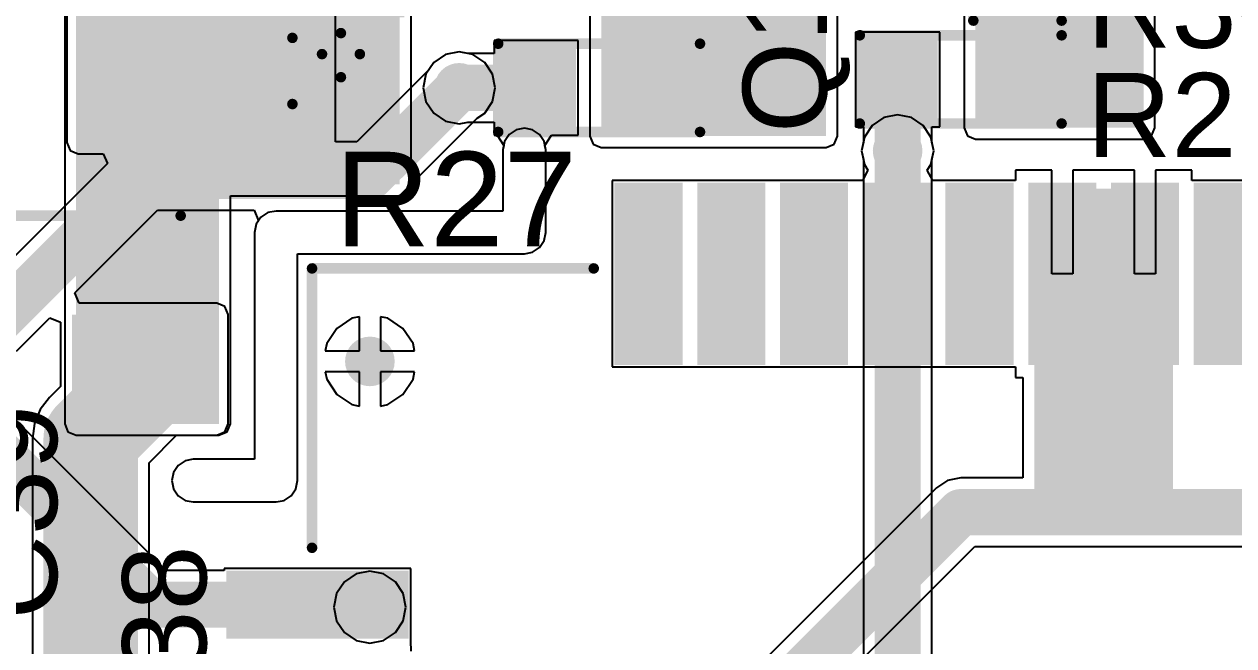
# Model space of a CAD drawing. Header units: millimetres. Extents: x -0.26 to 4.68, y -0.29 to 2.93.
# Drawn here: x 0.075 to 0.651, y 1.668 to 1.964 of the extents above; entities that cross this region are included whole.
import ezdxf

# ---------------------------------------------------------------- set-up
doc = ezdxf.new("R2010")
doc.units = ezdxf.units.MM
doc.header["$MEASUREMENT"] = 0
for name, color, linetype in [('BottomLayer', 5, 'Continuous'), ('BottomSolder', 6, 'Continuous'), ('TopLayer', 1, 'Continuous'), ('TopOverlay', 2, 'Continuous'), ('TopPaste', 8, 'Continuous'), ('TopSolder', 216, 'Continuous'), ('ViaHoleLayer', 16, 'Continuous')]:
    doc.layers.add(name, color=color, linetype=linetype)
doc.styles.add('Arial', font='arial.ttf', dxfattribs={"height": 0.2})

# ---------------------------------------------------------------- blocks, each defined once
blk = doc.blocks.new('SIM7000A_6')
at = {"layer": 'TopLayer'}
for points in [[(0.32717, 0.51181), (0.32717, 0.43307), (0.30276, 0.43307), (0.30276, 0.51181)], [(0.43307, 0.32717), (0.51181, 0.32717), (0.51181, 0.30276), (0.43307, 0.30276)], [(0.43307, 0.2878), (0.51181, 0.2878), (0.51181, 0.26339), (0.43307, 0.26339)], [(0.43307, 0.24843), (0.51181, 0.24843), (0.51181, 0.22402), (0.43307, 0.22402)], [(0.43307, 0.20906), (0.51181, 0.20906), (0.51181, 0.18465), (0.43307, 0.18465)], [(0.43307, 0.16969), (0.51181, 0.16969), (0.51181, 0.14528), (0.43307, 0.14528)], [(0.43307, 0.13031), (0.51181, 0.13031), (0.51181, 0.10591), (0.43307, 0.10591)], [(0.43307, 0.09094), (0.51181, 0.09094), (0.51181, 0.06654), (0.43307, 0.06654)], [(0.43307, 0.05157), (0.51181, 0.05157), (0.51181, 0.02717), (0.43307, 0.02717)]]:
    blk.add_hatch(color=1, dxfattribs=at).paths.add_polyline_path(points)
at = {"layer": 'TopPaste'}
for points in [[(0.32717, 0.51181), (0.32717, 0.43307), (0.30276, 0.43307), (0.30276, 0.51181)], [(0.43307, 0.32717), (0.51181, 0.32717), (0.51181, 0.30276), (0.43307, 0.30276)], [(0.43307, 0.2878), (0.51181, 0.2878), (0.51181, 0.26339), (0.43307, 0.26339)], [(0.43307, 0.24843), (0.51181, 0.24843), (0.51181, 0.22402), (0.43307, 0.22402)], [(0.43307, 0.20906), (0.51181, 0.20906), (0.51181, 0.18465), (0.43307, 0.18465)], [(0.43307, 0.16969), (0.51181, 0.16969), (0.51181, 0.14528), (0.43307, 0.14528)], [(0.43307, 0.13031), (0.51181, 0.13031), (0.51181, 0.10591), (0.43307, 0.10591)], [(0.43307, 0.09094), (0.51181, 0.09094), (0.51181, 0.06654), (0.43307, 0.06654)], [(0.43307, 0.05157), (0.51181, 0.05157), (0.51181, 0.02717), (0.43307, 0.02717)]]:
    blk.add_hatch(color=8, dxfattribs=at).paths.add_polyline_path(points)
at = {"layer": 'TopSolder'}
for points in [[(0.33117, 0.51581), (0.33117, 0.42907), (0.29876, 0.42907), (0.29876, 0.51581)], [(0.42907, 0.33117), (0.51581, 0.33117), (0.51581, 0.29876), (0.42907, 0.29876)], [(0.42907, 0.2918), (0.51581, 0.2918), (0.51581, 0.25939), (0.42907, 0.25939)], [(0.42907, 0.25243), (0.51581, 0.25243), (0.51581, 0.22002), (0.42907, 0.22002)], [(0.42907, 0.21306), (0.51581, 0.21306), (0.51581, 0.18065), (0.42907, 0.18065)], [(0.42907, 0.17369), (0.51581, 0.17369), (0.51581, 0.14128), (0.42907, 0.14128)], [(0.42907, 0.13431), (0.51581, 0.13431), (0.51581, 0.10191), (0.42907, 0.10191)], [(0.42907, 0.09494), (0.51581, 0.09494), (0.51581, 0.06254), (0.42907, 0.06254)], [(0.42907, 0.05557), (0.51581, 0.05557), (0.51581, 0.02317), (0.42907, 0.02317)]]:
    blk.add_hatch(color=216, dxfattribs=at).paths.add_polyline_path(points)
at = {"layer": 'TopOverlay', "const_width": 0.005}
for points in [[(0.342, 0.475), (0.475, 0.475)], [(0.475, 0.475), (0.475, 0.341)]]:
    blk.add_lwpolyline(points, dxfattribs=at)
at = {"layer": 'TopOverlay', "const_width": 0.0025}
for points in [[(0.34075, 0.475, 1), (0.34325, 0.475, 1)], [(0.47375, 0.475, 1), (0.47625, 0.475, 1)], [(0.47375, 0.475, 1), (0.47625, 0.475, 1)], [(0.47375, 0.341, 1), (0.47625, 0.341, 1)]]:
    blk.add_lwpolyline(points, format="xyb", close=True, dxfattribs=at)
blk = doc.blocks.new('20SVPF120M_18')
at = {"layer": 'TopLayer'}
for points in [[(-0.17913, 0.0315), (-0.04134, 0.0315), (-0.04134, -0.0315), (-0.17913, -0.0315)], [(0.04134, 0.0315), (0.17913, 0.0315), (0.17913, -0.0315), (0.04134, -0.0315)]]:
    blk.add_hatch(color=1, dxfattribs=at).paths.add_polyline_path(points)
at = {"layer": 'TopPaste'}
for points in [[(-0.17913, 0.0315), (-0.04134, 0.0315), (-0.04134, -0.0315), (-0.17913, -0.0315)], [(0.04134, 0.0315), (0.17913, 0.0315), (0.17913, -0.0315), (0.04134, -0.0315)]]:
    blk.add_hatch(color=8, dxfattribs=at).paths.add_polyline_path(points)
at = {"layer": 'TopSolder'}
for points in [[(-0.18313, 0.0355), (-0.03734, 0.0355), (-0.03734, -0.0355), (-0.18313, -0.0355)], [(0.03734, 0.0355), (0.18313, 0.0355), (0.18313, -0.0355), (0.03734, -0.0355)]]:
    blk.add_hatch(color=216, dxfattribs=at).paths.add_polyline_path(points)
at = {"layer": 'TopOverlay', "const_width": 0.005}
for points in [[(-0.07677, 0.12992), (-0.12992, 0.07677)], [(0.12992, 0.12992), (-0.07677, 0.12992)], [(0.12992, 0.12992), (0.12992, 0.04528)], [(-0.12992, 0.07677), (-0.12992, 0.04528)], [(-0.153, 0.064), (-0.153, 0.043)], [(-0.144, 0.053), (-0.162, 0.053)], [(-0.12992, -0.04528), (-0.12992, -0.07677)], [(0.12992, -0.04528), (0.12992, -0.12992)], [(-0.07677, -0.12992), (-0.12992, -0.07677)], [(0.12992, -0.12992), (-0.07677, -0.12992)]]:
    blk.add_lwpolyline(points, dxfattribs=at)
at = {"layer": 'TopOverlay', "const_width": 0.0025}
for points in [[(-0.07802, 0.12992, 1), (-0.07552, 0.12992, 1)], [(-0.07802, 0.12992, 1), (-0.07552, 0.12992, 1)], [(0.12867, 0.12992, 1), (0.13117, 0.12992, 1)], [(0.12867, 0.12992, 1), (0.13117, 0.12992, 1)], [(-0.13117, 0.07677, 1), (-0.12867, 0.07677, 1)], [(-0.13117, 0.07677, 1), (-0.12867, 0.07677, 1)], [(-0.15425, 0.064, 1), (-0.15175, 0.064, 1)], [(-0.16325, 0.053, 1), (-0.16075, 0.053, 1)], [(-0.14525, 0.053, 1), (-0.14275, 0.053, 1)], [(-0.13117, 0.04528, 1), (-0.12867, 0.04528, 1)], [(0.12867, 0.04528, 1), (0.13117, 0.04528, 1)], [(-0.15425, 0.043, 1), (-0.15175, 0.043, 1)], [(-0.13117, -0.04528, 1), (-0.12867, -0.04528, 1)], [(0.12867, -0.04528, 1), (0.13117, -0.04528, 1)], [(-0.13117, -0.07677, 1), (-0.12867, -0.07677, 1)], [(-0.13117, -0.07677, 1), (-0.12867, -0.07677, 1)], [(-0.07802, -0.12992, 1), (-0.07552, -0.12992, 1)], [(-0.07802, -0.12992, 1), (-0.07552, -0.12992, 1)], [(0.12867, -0.12992, 1), (0.13117, -0.12992, 1)], [(0.12867, -0.12992, 1), (0.13117, -0.12992, 1)]]:
    blk.add_lwpolyline(points, format="xyb", close=True, dxfattribs=at)
blk = doc.blocks.new('R___0603_58')
at = {"layer": 'TopLayer'}
for points in [[(-0.015, 0.0175), (-0.015, -0.0175), (-0.045, -0.0175), (-0.045, 0.0175)], [(0.045, 0.0175), (0.045, -0.0175), (0.015, -0.0175), (0.015, 0.0175)]]:
    blk.add_hatch(color=1, dxfattribs=at).paths.add_polyline_path(points)
at = {"layer": 'TopPaste'}
for points in [[(-0.015, 0.0175), (-0.015, -0.0175), (-0.045, -0.0175), (-0.045, 0.0175)], [(0.045, 0.0175), (0.045, -0.0175), (0.015, -0.0175), (0.015, 0.0175)]]:
    blk.add_hatch(color=8, dxfattribs=at).paths.add_polyline_path(points)
at = {"layer": 'TopSolder'}
for points in [[(-0.011, 0.0215), (-0.011, -0.0215), (-0.049, -0.0215), (-0.049, 0.0215)], [(0.049, 0.0215), (0.049, -0.0215), (0.011, -0.0215), (0.011, 0.0215)]]:
    blk.add_hatch(color=216, dxfattribs=at).paths.add_polyline_path(points)
at = {"layer": 'TopOverlay', "const_width": 0.005}
for points in [[(-0.048, 0.021), (-0.048, -0.021)], [(-0.048, 0.021), (0.048, 0.021)], [(0.048, 0.021), (0.048, -0.021)], [(-0.048, -0.021), (0.048, -0.021)]]:
    blk.add_lwpolyline(points, dxfattribs=at)
at = {"layer": 'TopOverlay', "const_width": 0.0025}
for points in [[(-0.04925, 0.021, 1), (-0.04675, 0.021, 1)], [(-0.04925, 0.021, 1), (-0.04675, 0.021, 1)], [(0.04675, 0.021, 1), (0.04925, 0.021, 1)], [(0.04675, 0.021, 1), (0.04925, 0.021, 1)], [(-0.04925, -0.021, 1), (-0.04675, -0.021, 1)], [(-0.04925, -0.021, 1), (-0.04675, -0.021, 1)], [(0.04675, -0.021, 1), (0.04925, -0.021, 1)], [(0.04675, -0.021, 1), (0.04925, -0.021, 1)]]:
    blk.add_lwpolyline(points, format="xyb", close=True, dxfattribs=at)
blk = doc.blocks.new('R___0603_59')
at = {"layer": 'TopLayer'}
for points in [[(-0.015, 0.0175), (-0.015, -0.0175), (-0.045, -0.0175), (-0.045, 0.0175)], [(0.045, 0.0175), (0.045, -0.0175), (0.015, -0.0175), (0.015, 0.0175)]]:
    blk.add_hatch(color=1, dxfattribs=at).paths.add_polyline_path(points)
at = {"layer": 'TopPaste'}
for points in [[(-0.015, 0.0175), (-0.015, -0.0175), (-0.045, -0.0175), (-0.045, 0.0175)], [(0.045, 0.0175), (0.045, -0.0175), (0.015, -0.0175), (0.015, 0.0175)]]:
    blk.add_hatch(color=8, dxfattribs=at).paths.add_polyline_path(points)
at = {"layer": 'TopSolder'}
for points in [[(-0.011, 0.0215), (-0.011, -0.0215), (-0.049, -0.0215), (-0.049, 0.0215)], [(0.049, 0.0215), (0.049, -0.0215), (0.011, -0.0215), (0.011, 0.0215)]]:
    blk.add_hatch(color=216, dxfattribs=at).paths.add_polyline_path(points)
at = {"layer": 'TopOverlay', "const_width": 0.005}
for points in [[(0.048, 0.021), (-0.048, 0.021)], [(-0.048, 0.021), (-0.048, -0.021)], [(0.048, 0.021), (0.048, -0.021)], [(0.048, -0.021), (-0.048, -0.021)]]:
    blk.add_lwpolyline(points, dxfattribs=at)
at = {"layer": 'TopOverlay', "const_width": 0.0025}
for points in [[(-0.04925, 0.021, 1), (-0.04675, 0.021, 1)], [(-0.04925, 0.021, 1), (-0.04675, 0.021, 1)], [(0.04675, 0.021, 1), (0.04925, 0.021, 1)], [(0.04675, 0.021, 1), (0.04925, 0.021, 1)], [(-0.04925, -0.021, 1), (-0.04675, -0.021, 1)], [(-0.04925, -0.021, 1), (-0.04675, -0.021, 1)], [(0.04675, -0.021, 1), (0.04925, -0.021, 1)], [(0.04675, -0.021, 1), (0.04925, -0.021, 1)]]:
    blk.add_lwpolyline(points, format="xyb", close=True, dxfattribs=at)
blk = doc.blocks.new('R___0603_61')
at = {"layer": 'TopLayer'}
for points in [[(-0.015, 0.0175), (-0.015, -0.0175), (-0.045, -0.0175), (-0.045, 0.0175)], [(0.045, 0.0175), (0.045, -0.0175), (0.015, -0.0175), (0.015, 0.0175)]]:
    blk.add_hatch(color=1, dxfattribs=at).paths.add_polyline_path(points)
at = {"layer": 'TopPaste'}
for points in [[(-0.015, 0.0175), (-0.015, -0.0175), (-0.045, -0.0175), (-0.045, 0.0175)], [(0.045, 0.0175), (0.045, -0.0175), (0.015, -0.0175), (0.015, 0.0175)]]:
    blk.add_hatch(color=8, dxfattribs=at).paths.add_polyline_path(points)
at = {"layer": 'TopSolder'}
for points in [[(-0.011, 0.0215), (-0.011, -0.0215), (-0.049, -0.0215), (-0.049, 0.0215)], [(0.049, 0.0215), (0.049, -0.0215), (0.011, -0.0215), (0.011, 0.0215)]]:
    blk.add_hatch(color=216, dxfattribs=at).paths.add_polyline_path(points)
at = {"layer": 'TopOverlay', "const_width": 0.005}
for points in [[(0.048, 0.021), (-0.048, 0.021)], [(-0.048, 0.021), (-0.048, -0.021)], [(0.048, 0.021), (0.048, -0.021)], [(0.048, -0.021), (-0.048, -0.021)]]:
    blk.add_lwpolyline(points, dxfattribs=at)
at = {"layer": 'TopOverlay', "const_width": 0.0025}
for points in [[(-0.04925, 0.021, 1), (-0.04675, 0.021, 1)], [(-0.04925, 0.021, 1), (-0.04675, 0.021, 1)], [(0.04675, 0.021, 1), (0.04925, 0.021, 1)], [(0.04675, 0.021, 1), (0.04925, 0.021, 1)], [(-0.04925, -0.021, 1), (-0.04675, -0.021, 1)], [(-0.04925, -0.021, 1), (-0.04675, -0.021, 1)], [(0.04675, -0.021, 1), (0.04925, -0.021, 1)], [(0.04675, -0.021, 1), (0.04925, -0.021, 1)]]:
    blk.add_lwpolyline(points, format="xyb", close=True, dxfattribs=at)

msp = doc.modelspace()

# ---------------------------------------------------------------- hatches: boundary and pattern name
at = {"layer": 'BottomLayer'}
for points in [[(0.101, 1.908), (0.218, 1.908), (0.218, 2.135), (0.101, 2.135)], [(0.098, 1.774), (0.167, 1.774), (0.167, 1.826), (0.098, 1.826)]]:
    msp.add_hatch(color=5, dxfattribs=at).paths.add_polyline_path(points)
h = msp.add_hatch(color=5, dxfattribs=at)
edge = h.paths.add_edge_path()
edge.add_arc((0.117, 1.9486), 0.01181, 0, 360)
h = msp.add_hatch(color=5, dxfattribs=at)
edge = h.paths.add_edge_path()
edge.add_arc((0.143, 1.9486), 0.01181, 0, 360)
h = msp.add_hatch(color=5, dxfattribs=at)
edge = h.paths.add_edge_path()
edge.add_arc((0.17, 1.9486), 0.01181, 0, 360)
h = msp.add_hatch(color=5, dxfattribs=at)
edge = h.paths.add_edge_path()
edge.add_arc((0.196, 1.9486), 0.01181, 0, 360)
h = msp.add_hatch(color=5, dxfattribs=at)
edge = h.paths.add_edge_path()
edge.add_arc((0.28226, 1.93395), 0.01181, 0, 360)
h = msp.add_hatch(color=5, dxfattribs=at)
edge = h.paths.add_edge_path()
edge.add_arc((0.117, 1.924), 0.01181, 0, 360)
h = msp.add_hatch(color=5, dxfattribs=at)
edge = h.paths.add_edge_path()
edge.add_arc((0.143, 1.924), 0.01181, 0, 360)
h = msp.add_hatch(color=5, dxfattribs=at)
edge = h.paths.add_edge_path()
edge.add_arc((0.17, 1.924), 0.01181, 0, 360)
h = msp.add_hatch(color=5, dxfattribs=at)
edge = h.paths.add_edge_path()
edge.add_arc((0.196, 1.924), 0.01181, 0, 360)
h = msp.add_hatch(color=5, dxfattribs=at)
edge = h.paths.add_edge_path()
edge.add_arc((0.49082, 1.90395), 0.01181, 0, 360)
h = msp.add_hatch(color=5, dxfattribs=at)
edge = h.paths.add_edge_path()
edge.add_arc((0.12, 1.801), 0.01181, 0, 360)
h = msp.add_hatch(color=5, dxfattribs=at)
edge = h.paths.add_edge_path()
edge.add_arc((0.146, 1.801), 0.01181, 0, 360)
h = msp.add_hatch(color=5, dxfattribs=at)
edge = h.paths.add_edge_path()
edge.add_arc((0.23977, 1.80372), 0.01181, 0, 360)
h = msp.add_hatch(color=5, dxfattribs=at)
edge = h.paths.add_edge_path()
edge.add_arc((0.23977, 1.68672), 0.01181, 0, 360)
h = msp.add_hatch(color=5, dxfattribs=at)
edge = h.paths.add_edge_path()
edge.add_arc((0.23977, 1.68672), 0.01181, 0, 360)
at = {"layer": 'BottomSolder'}
h = msp.add_hatch(color=6, dxfattribs=at)
edge = h.paths.add_edge_path()
edge.add_arc((0.117, 1.9486), 0.00591, 0, 360)
h = msp.add_hatch(color=6, dxfattribs=at)
edge = h.paths.add_edge_path()
edge.add_arc((0.143, 1.9486), 0.00591, 0, 360)
h = msp.add_hatch(color=6, dxfattribs=at)
edge = h.paths.add_edge_path()
edge.add_arc((0.17, 1.9486), 0.00591, 0, 360)
h = msp.add_hatch(color=6, dxfattribs=at)
edge = h.paths.add_edge_path()
edge.add_arc((0.196, 1.9486), 0.00591, 0, 360)
h = msp.add_hatch(color=6, dxfattribs=at)
edge = h.paths.add_edge_path()
edge.add_arc((0.28226, 1.93395), 0.00591, 0, 360)
h = msp.add_hatch(color=6, dxfattribs=at)
edge = h.paths.add_edge_path()
edge.add_arc((0.117, 1.924), 0.00591, 0, 360)
h = msp.add_hatch(color=6, dxfattribs=at)
edge = h.paths.add_edge_path()
edge.add_arc((0.143, 1.924), 0.00591, 0, 360)
h = msp.add_hatch(color=6, dxfattribs=at)
edge = h.paths.add_edge_path()
edge.add_arc((0.17, 1.924), 0.00591, 0, 360)
h = msp.add_hatch(color=6, dxfattribs=at)
edge = h.paths.add_edge_path()
edge.add_arc((0.196, 1.924), 0.00591, 0, 360)
h = msp.add_hatch(color=6, dxfattribs=at)
edge = h.paths.add_edge_path()
edge.add_arc((0.49082, 1.90395), 0.00591, 0, 360)
h = msp.add_hatch(color=6, dxfattribs=at)
edge = h.paths.add_edge_path()
edge.add_arc((0.12, 1.801), 0.00591, 0, 360)
h = msp.add_hatch(color=6, dxfattribs=at)
edge = h.paths.add_edge_path()
edge.add_arc((0.146, 1.801), 0.00591, 0, 360)
h = msp.add_hatch(color=6, dxfattribs=at)
edge = h.paths.add_edge_path()
edge.add_arc((0.23977, 1.80372), 0.00591, 0, 360)
h = msp.add_hatch(color=6, dxfattribs=at)
edge = h.paths.add_edge_path()
edge.add_arc((0.23977, 1.68672), 0.00591, 0, 360)
h = msp.add_hatch(color=6, dxfattribs=at)
edge = h.paths.add_edge_path()
edge.add_arc((0.23977, 1.68672), 0.00591, 0, 360)
at = {"layer": 'TopLayer'}
for points in [[(0.1, 1.888), (0.254, 1.888), (0.254, 2.134), (0.1, 2.134)], [(0.60782, 1.91495), (0.60782, 2.022), (0.52782, 2.022), (0.52782, 1.91495)], [(0.45682, 1.91095), (0.45682, 1.999), (0.34982, 1.999), (0.34982, 1.91095)], [(0.1, 1.774), (0.168, 1.774), (0.168, 1.901), (0.1, 1.901)], [(0.55582, 1.72095), (0.62182, 1.72095), (0.62182, 1.88595), (0.55582, 1.88595)]]:
    msp.add_hatch(color=1, dxfattribs=at).paths.add_polyline_path(points)
h = msp.add_hatch(color=1, dxfattribs=at)
edge = h.paths.add_edge_path()
edge.add_arc((0.117, 1.9486), 0.01181, 0, 360)
h = msp.add_hatch(color=1, dxfattribs=at)
edge = h.paths.add_edge_path()
edge.add_arc((0.143, 1.9486), 0.01181, 0, 360)
h = msp.add_hatch(color=1, dxfattribs=at)
edge = h.paths.add_edge_path()
edge.add_arc((0.17, 1.9486), 0.01181, 0, 360)
h = msp.add_hatch(color=1, dxfattribs=at)
edge = h.paths.add_edge_path()
edge.add_arc((0.196, 1.9486), 0.01181, 0, 360)
h = msp.add_hatch(color=1, dxfattribs=at)
edge = h.paths.add_edge_path()
edge.add_arc((0.28226, 1.93395), 0.01181, 0, 360)
h = msp.add_hatch(color=1, dxfattribs=at)
edge = h.paths.add_edge_path()
edge.add_arc((0.117, 1.924), 0.01181, 0, 360)
h = msp.add_hatch(color=1, dxfattribs=at)
edge = h.paths.add_edge_path()
edge.add_arc((0.143, 1.924), 0.01181, 0, 360)
h = msp.add_hatch(color=1, dxfattribs=at)
edge = h.paths.add_edge_path()
edge.add_arc((0.17, 1.924), 0.01181, 0, 360)
h = msp.add_hatch(color=1, dxfattribs=at)
edge = h.paths.add_edge_path()
edge.add_arc((0.196, 1.924), 0.01181, 0, 360)
h = msp.add_hatch(color=1, dxfattribs=at)
edge = h.paths.add_edge_path()
edge.add_arc((0.49082, 1.90395), 0.01181, 0, 360)
h = msp.add_hatch(color=1, dxfattribs=at)
edge = h.paths.add_edge_path()
edge.add_arc((0.12, 1.801), 0.01181, 0, 360)
h = msp.add_hatch(color=1, dxfattribs=at)
edge = h.paths.add_edge_path()
edge.add_arc((0.146, 1.801), 0.01181, 0, 360)
h = msp.add_hatch(color=1, dxfattribs=at)
edge = h.paths.add_edge_path()
edge.add_arc((0.23977, 1.80372), 0.01181, 0, 360)
h = msp.add_hatch(color=1, dxfattribs=at)
edge = h.paths.add_edge_path()
edge.add_arc((0.23977, 1.68672), 0.01181, 0, 360)
h = msp.add_hatch(color=1, dxfattribs=at)
edge = h.paths.add_edge_path()
edge.add_arc((0.23977, 1.68672), 0.01181, 0, 360)
at = {"layer": 'TopSolder'}
h = msp.add_hatch(color=216, dxfattribs=at)
edge = h.paths.add_edge_path()
edge.add_arc((0.117, 1.9486), 0.00591, 0, 360)
h = msp.add_hatch(color=216, dxfattribs=at)
edge = h.paths.add_edge_path()
edge.add_arc((0.143, 1.9486), 0.00591, 0, 360)
h = msp.add_hatch(color=216, dxfattribs=at)
edge = h.paths.add_edge_path()
edge.add_arc((0.17, 1.9486), 0.00591, 0, 360)
h = msp.add_hatch(color=216, dxfattribs=at)
edge = h.paths.add_edge_path()
edge.add_arc((0.196, 1.9486), 0.00591, 0, 360)
h = msp.add_hatch(color=216, dxfattribs=at)
edge = h.paths.add_edge_path()
edge.add_arc((0.28226, 1.93395), 0.00591, 0, 360)
h = msp.add_hatch(color=216, dxfattribs=at)
edge = h.paths.add_edge_path()
edge.add_arc((0.117, 1.924), 0.00591, 0, 360)
h = msp.add_hatch(color=216, dxfattribs=at)
edge = h.paths.add_edge_path()
edge.add_arc((0.143, 1.924), 0.00591, 0, 360)
h = msp.add_hatch(color=216, dxfattribs=at)
edge = h.paths.add_edge_path()
edge.add_arc((0.17, 1.924), 0.00591, 0, 360)
h = msp.add_hatch(color=216, dxfattribs=at)
edge = h.paths.add_edge_path()
edge.add_arc((0.196, 1.924), 0.00591, 0, 360)
h = msp.add_hatch(color=216, dxfattribs=at)
edge = h.paths.add_edge_path()
edge.add_arc((0.49082, 1.90395), 0.00591, 0, 360)
h = msp.add_hatch(color=216, dxfattribs=at)
edge = h.paths.add_edge_path()
edge.add_arc((0.12, 1.801), 0.00591, 0, 360)
h = msp.add_hatch(color=216, dxfattribs=at)
edge = h.paths.add_edge_path()
edge.add_arc((0.146, 1.801), 0.00591, 0, 360)
h = msp.add_hatch(color=216, dxfattribs=at)
edge = h.paths.add_edge_path()
edge.add_arc((0.23977, 1.80372), 0.00591, 0, 360)
h = msp.add_hatch(color=216, dxfattribs=at)
edge = h.paths.add_edge_path()
edge.add_arc((0.23977, 1.68672), 0.00591, 0, 360)
h = msp.add_hatch(color=216, dxfattribs=at)
edge = h.paths.add_edge_path()
edge.add_arc((0.23977, 1.68672), 0.00591, 0, 360)
at = {"layer": 'ViaHoleLayer'}
h = msp.add_hatch(color=16, dxfattribs=at)
edge = h.paths.add_edge_path()
edge.add_arc((0.117, 1.9486), 0.00591, 0, 360)
h = msp.add_hatch(color=16, dxfattribs=at)
edge = h.paths.add_edge_path()
edge.add_arc((0.143, 1.9486), 0.00591, 0, 360)
h = msp.add_hatch(color=16, dxfattribs=at)
edge = h.paths.add_edge_path()
edge.add_arc((0.17, 1.9486), 0.00591, 0, 360)
h = msp.add_hatch(color=16, dxfattribs=at)
edge = h.paths.add_edge_path()
edge.add_arc((0.196, 1.9486), 0.00591, 0, 360)
h = msp.add_hatch(color=16, dxfattribs=at)
edge = h.paths.add_edge_path()
edge.add_arc((0.28226, 1.93395), 0.00591, 0, 360)
h = msp.add_hatch(color=16, dxfattribs=at)
edge = h.paths.add_edge_path()
edge.add_arc((0.117, 1.924), 0.00591, 0, 360)
h = msp.add_hatch(color=16, dxfattribs=at)
edge = h.paths.add_edge_path()
edge.add_arc((0.143, 1.924), 0.00591, 0, 360)
h = msp.add_hatch(color=16, dxfattribs=at)
edge = h.paths.add_edge_path()
edge.add_arc((0.17, 1.924), 0.00591, 0, 360)
h = msp.add_hatch(color=16, dxfattribs=at)
edge = h.paths.add_edge_path()
edge.add_arc((0.196, 1.924), 0.00591, 0, 360)
h = msp.add_hatch(color=16, dxfattribs=at)
edge = h.paths.add_edge_path()
edge.add_arc((0.49082, 1.90395), 0.00591, 0, 360)
h = msp.add_hatch(color=16, dxfattribs=at)
edge = h.paths.add_edge_path()
edge.add_arc((0.12, 1.801), 0.00591, 0, 360)
h = msp.add_hatch(color=16, dxfattribs=at)
edge = h.paths.add_edge_path()
edge.add_arc((0.146, 1.801), 0.00591, 0, 360)
h = msp.add_hatch(color=16, dxfattribs=at)
edge = h.paths.add_edge_path()
edge.add_arc((0.23977, 1.80372), 0.00591, 0, 360)
h = msp.add_hatch(color=16, dxfattribs=at)
edge = h.paths.add_edge_path()
edge.add_arc((0.23977, 1.68672), 0.00591, 0, 360)
h = msp.add_hatch(color=16, dxfattribs=at)
edge = h.paths.add_edge_path()
edge.add_arc((0.23977, 1.68672), 0.00591, 0, 360)

# ---------------------------------------------------------------- linework, layer by layer
at = {"layer": 'BottomLayer'}
for p, q in [((0.09559, 2.13331), (0.09559, 1.908)), ((0.22341, 1.90831), (0.22341, 2.03559)), ((0.28226, 1.95109), (0.2757, 1.94978)), ((0.28882, 1.94978), (0.28226, 1.95109)), ((0.27014, 1.94607), (0.26779, 1.94254)), ((0.2757, 1.94978), (0.27014, 1.94607)), ((0.29438, 1.94607), (0.28882, 1.94978)), ((0.2981, 1.94051), (0.29438, 1.94607)), ((0.26779, 1.94254), (0.23356, 1.90831)), ((0.2994, 1.93395), (0.2981, 1.94051)), ((0.2981, 1.92739), (0.2994, 1.93395)), ((0.29086, 1.91947), (0.29438, 1.92183)), ((0.29438, 1.92183), (0.2981, 1.92739)), ((0.25185, 1.88046), (0.29086, 1.91947)), ((0.48426, 1.91978), (0.4787, 1.91607)), ((0.49082, 1.92109), (0.48426, 1.91978)), ((0.49738, 1.91978), (0.49082, 1.92109)), ((0.50294, 1.91607), (0.49738, 1.91978)), ((0.30604, 1.91169), (0.30383, 1.90839)), ((0.30935, 1.9139), (0.30604, 1.91169)), ((0.31325, 1.91468), (0.30935, 1.9139)), ((0.31715, 1.9139), (0.31325, 1.91468)), ((0.32046, 1.91169), (0.31715, 1.9139)), ((0.32267, 1.90839), (0.32046, 1.91169)), ((0.47499, 1.91051), (0.47368, 1.90395)), ((0.4787, 1.91607), (0.47499, 1.91051)), ((0.50666, 1.91051), (0.50294, 1.91607)), ((0.50796, 1.90395), (0.50666, 1.91051)), ((0.09559, 1.908), (0.09717, 1.90417)), ((0.23356, 1.90831), (0.22341, 1.90831)), ((0.30383, 1.90839), (0.30305, 1.90448)), ((0.32344, 1.90448), (0.32267, 1.90839)), ((0.09717, 1.90417), (0.101, 1.90259)), ((0.101, 1.90259), (0.11298, 1.90259)), ((0.11298, 1.90259), (0.1149, 1.89797)), ((0.30305, 1.90448), (0.30305, 1.87531)), ((0.32344, 1.86511), (0.32344, 1.90448)), ((0.47368, 1.90395), (0.47451, 1.89979)), ((0.47451, 1.89979), (0.47451, 1.17771)), ((0.50714, 1.89979), (0.50796, 1.90395)), ((0.50714, 1.17095), (0.50714, 1.89979)), ((0.1149, 1.89797), (0.04377, 1.82685)), ((0.25162, 1.88031), (0.25185, 1.88046)), ((0.25313, 1.87531), (0.25162, 1.88031)), ((0.09948, 1.83641), (0.13876, 1.87569)), ((0.13876, 1.87569), (0.18462, 1.87569)), ((0.18462, 1.87569), (0.18467, 1.87564)), ((0.18467, 1.87564), (0.18683, 1.87069)), ((0.18683, 1.87069), (0.18572, 1.86902)), ((0.30305, 1.87531), (0.25313, 1.87531)), ((0.18572, 1.86902), (0.18494, 1.86511)), ((0.18494, 1.86511), (0.18494, 1.7572)), ((0.32267, 1.86121), (0.32344, 1.86511)), ((0.32046, 1.8579), (0.32267, 1.86121)), ((0.20533, 1.747), (0.20533, 1.85492)), ((0.20533, 1.85492), (0.31325, 1.85492)), ((0.31325, 1.85492), (0.31715, 1.85569)), ((0.31715, 1.85569), (0.32046, 1.8579)), ((0.10155, 1.83141), (0.09948, 1.83641)), ((0.167, 1.83141), (0.10155, 1.83141)), ((0.17083, 1.82983), (0.167, 1.83141)), ((0.17241, 1.826), (0.17083, 1.82983)), ((0.07162, 1.80855), (0.08759, 1.82452)), ((0.08759, 1.82452), (0.09259, 1.82245)), ((0.17241, 1.774), (0.17241, 1.826)), ((0.23126, 1.82426), (0.22405, 1.81944)), ((0.23477, 1.82496), (0.23126, 1.82426)), ((0.23477, 1.80872), (0.23477, 1.82496)), ((0.24828, 1.82426), (0.24477, 1.82496)), ((0.24477, 1.82496), (0.24477, 1.80872)), ((0.2555, 1.81944), (0.24828, 1.82426)), ((0.09259, 1.82245), (0.09259, 1.79181)), ((0.22405, 1.81944), (0.21923, 1.81223)), ((0.26032, 1.81223), (0.2555, 1.81944)), ((0.21923, 1.81223), (0.21853, 1.80872)), ((0.21853, 1.80872), (0.23477, 1.80872)), ((0.24477, 1.80872), (0.26101, 1.80872)), ((0.26101, 1.80872), (0.26032, 1.81223)), ((0.23477, 1.79872), (0.21853, 1.79872)), ((0.21853, 1.79872), (0.21923, 1.79521)), ((0.23477, 1.78247), (0.23477, 1.79872)), ((0.26101, 1.79872), (0.24477, 1.79872)), ((0.24477, 1.79872), (0.24477, 1.78247)), ((0.26032, 1.79521), (0.26101, 1.79872)), ((0.09259, 1.79181), (0.08739, 1.78661)), ((0.21923, 1.79521), (0.22405, 1.78799)), ((0.2555, 1.78799), (0.26032, 1.79521)), ((0.08739, 1.78661), (0.08298, 1.78087)), ((0.22405, 1.78799), (0.23126, 1.78317)), ((0.24828, 1.78317), (0.2555, 1.78799)), ((0.08298, 1.78087), (0.08021, 1.77418)), ((0.23126, 1.78317), (0.23477, 1.78247)), ((0.24477, 1.78247), (0.24828, 1.78317)), ((0.08021, 1.77418), (0.07926, 1.767)), ((0.17083, 1.77017), (0.17241, 1.774)), ((0.07926, 1.767), (0.07926, 1.66396)), ((0.13474, 1.75551), (0.14781, 1.76859)), ((0.14781, 1.76859), (0.167, 1.76859)), ((0.167, 1.76859), (0.17083, 1.77017)), ((0.13474, 1.59636), (0.13474, 1.75551)), ((0.15187, 1.75642), (0.14856, 1.75421)), ((0.15577, 1.7572), (0.15187, 1.75642)), ((0.18494, 1.7572), (0.15577, 1.7572)), ((0.14635, 1.75091), (0.14557, 1.747)), ((0.14856, 1.75421), (0.14635, 1.75091)), ((0.14557, 1.747), (0.14635, 1.7431)), ((0.20456, 1.7431), (0.20533, 1.747)), ((0.14635, 1.7431), (0.14856, 1.73979)), ((0.14856, 1.73979), (0.15187, 1.73758)), ((0.19904, 1.73758), (0.20235, 1.73979)), ((0.20235, 1.73979), (0.20456, 1.7431)), ((0.15187, 1.73758), (0.15577, 1.73681)), ((0.15577, 1.73681), (0.19514, 1.73681)), ((0.19514, 1.73681), (0.19904, 1.73758)), ((0.23977, 1.70386), (0.23321, 1.70255)), ((0.24633, 1.70255), (0.23977, 1.70386)), ((0.22765, 1.69884), (0.22394, 1.69328)), ((0.23321, 1.70255), (0.22765, 1.69884)), ((0.25189, 1.69884), (0.24633, 1.70255)), ((0.25561, 1.69328), (0.25189, 1.69884)), ((0.22394, 1.69328), (0.22263, 1.68672)), ((0.25691, 1.68672), (0.25561, 1.69328)), ((0.22263, 1.68672), (0.22394, 1.68016)), ((0.25561, 1.68016), (0.25691, 1.68672)), ((0.22394, 1.68016), (0.22765, 1.6746)), ((0.25189, 1.6746), (0.25561, 1.68016)), ((0.22765, 1.6746), (0.23321, 1.67088)), ((0.24633, 1.67088), (0.25189, 1.6746)), ((0.23321, 1.67088), (0.23977, 1.66958)), ((0.23977, 1.66958), (0.24633, 1.67088))]:
    msp.add_line(p, q, dxfattribs=at)
for points, const_width in [([(0.24031, 1.892), (0.28226, 1.93395)], 0.022), ([(0.49082, 1.17095), (0.49082, 1.90395)], 0.022), ([(0.05531, 1.81531), (0.132, 1.892)], 0.022), ([(0.132, 1.892), (0.24031, 1.892)], 0.022), ([(0.107, 1.767), (0.141, 1.801)], 0.045), ([(0.107, 1.562), (0.107, 1.767)], 0.045), ([(0.10782, 1.55795), (0.10782, 1.696)], 0.025)]:
    msp.add_lwpolyline(points, dxfattribs=dict(at, const_width=const_width))
for points, const_width in [([(0.27676, 1.93395, 1), (0.28776, 1.93395, 1)], 0.011), ([(0.48532, 1.90395, 1), (0.49632, 1.90395, 1)], 0.011), ([(0.1265, 1.892, 1), (0.1375, 1.892, 1)], 0.011), ([(0.1265, 1.892, 1), (0.1375, 1.892, 1)], 0.011), ([(0.23481, 1.892, 1), (0.24581, 1.892, 1)], 0.011), ([(0.23481, 1.892, 1), (0.24581, 1.892, 1)], 0.011), ([(0.12975, 1.801, 1), (0.15225, 1.801, 1)], 0.0225), ([(0.09575, 1.767, 1), (0.11825, 1.767, 1)], 0.0225), ([(0.09575, 1.767, 1), (0.11825, 1.767, 1)], 0.0225), ([(0.10157, 1.696, 1), (0.11407, 1.696, 1)], 0.0125)]:
    msp.add_lwpolyline(points, format="xyb", close=True, dxfattribs=dict(at, const_width=const_width))
at = {"layer": 'TopLayer'}
for p, q in [((0.09459, 2.13351), (0.09459, 1.901)), ((0.25941, 1.888), (0.25941, 2.06159)), ((0.61323, 1.91495), (0.61323, 2.022)), ((0.52241, 2.01895), (0.52241, 1.91495)), ((0.34441, 1.999), (0.34441, 1.91095)), ((0.46223, 1.91095), (0.46223, 1.96941)), ((0.33882, 1.95645), (0.29882, 1.95645)), ((0.29882, 1.95645), (0.29882, 1.95026)), ((0.33882, 1.91145), (0.33882, 1.95645)), ((0.51082, 1.96045), (0.47082, 1.96045)), ((0.47082, 1.96045), (0.47082, 1.91545)), ((0.51082, 1.91545), (0.51082, 1.96045)), ((0.28226, 1.95109), (0.2757, 1.94978)), ((0.28642, 1.95026), (0.28226, 1.95109)), ((0.27014, 1.94607), (0.26643, 1.94051)), ((0.2757, 1.94978), (0.27014, 1.94607)), ((0.29882, 1.95026), (0.28642, 1.95026)), ((0.26643, 1.94051), (0.26512, 1.93395)), ((0.26512, 1.93395), (0.26643, 1.92739)), ((0.26643, 1.92739), (0.27014, 1.92183)), ((0.27014, 1.92183), (0.2757, 1.91811)), ((0.2757, 1.91811), (0.28226, 1.91681)), ((0.28226, 1.91681), (0.28642, 1.91764)), ((0.28642, 1.91764), (0.29882, 1.91764)), ((0.29882, 1.91764), (0.29882, 1.91145)), ((0.29882, 1.91145), (0.30032, 1.91145)), ((0.30032, 1.91145), (0.30344, 1.90645)), ((0.32305, 1.90645), (0.32618, 1.91145)), ((0.32618, 1.91145), (0.33882, 1.91145)), ((0.34441, 1.91095), (0.346, 1.90712)), ((0.46065, 1.90712), (0.46223, 1.91095)), ((0.47082, 1.91545), (0.47451, 1.91545)), ((0.47451, 1.91545), (0.47451, 1.90811)), ((0.50714, 1.90811), (0.50714, 1.91545)), ((0.50714, 1.91545), (0.51082, 1.91545)), ((0.52241, 1.91495), (0.524, 1.91112)), ((0.524, 1.91112), (0.52782, 1.90954)), ((0.60782, 1.90954), (0.61165, 1.91112)), ((0.61165, 1.91112), (0.61323, 1.91495)), ((0.30344, 1.90645), (0.30305, 1.90448)), ((0.32344, 1.90448), (0.32305, 1.90645)), ((0.346, 1.90712), (0.34982, 1.90554)), ((0.34982, 1.90554), (0.45682, 1.90554)), ((0.45682, 1.90554), (0.46065, 1.90712)), ((0.47451, 1.90811), (0.47368, 1.90395)), ((0.50796, 1.90395), (0.50714, 1.90811)), ((0.52782, 1.90954), (0.60782, 1.90954)), ((0.09459, 1.901), (0.09459, 1.888)), ((0.30305, 1.90448), (0.30305, 1.87531)), ((0.32344, 1.86511), (0.32344, 1.90448)), ((0.47368, 1.90395), (0.47499, 1.89739)), ((0.50666, 1.89739), (0.50796, 1.90395)), ((0.47672, 1.8948), (0.47405, 1.8898)), ((0.47499, 1.89739), (0.47672, 1.8948)), ((0.50493, 1.8948), (0.50666, 1.89739)), ((0.5076, 1.8898), (0.50493, 1.8948)), ((0.56415, 1.8948), (0.54695, 1.8948)), ((0.54695, 1.8948), (0.54695, 1.8898)), ((0.56415, 1.84543), (0.56415, 1.8948)), ((0.60352, 1.8948), (0.57415, 1.8948)), ((0.57415, 1.8948), (0.57415, 1.84543)), ((0.60352, 1.84543), (0.60352, 1.8948)), ((0.63073, 1.8948), (0.61352, 1.8948)), ((0.61352, 1.8948), (0.61352, 1.84543)), ((0.63073, 1.8898), (0.63073, 1.8948)), ((0.09459, 1.888), (0.09459, 1.774)), ((0.25783, 1.88417), (0.25941, 1.888)), ((0.38947, 1.8898), (0.3551, 1.8898)), ((0.3551, 1.8898), (0.3551, 1.80106)), ((0.38951, 1.8898), (0.38947, 1.8898)), ((0.39447, 1.8898), (0.38951, 1.8898)), ((0.39451, 1.8898), (0.39447, 1.8898)), ((0.42884, 1.8898), (0.39451, 1.8898)), ((0.42888, 1.8898), (0.42884, 1.8898)), ((0.43384, 1.8898), (0.42888, 1.8898)), ((0.43388, 1.8898), (0.43384, 1.8898)), ((0.46821, 1.8898), (0.43388, 1.8898)), ((0.46825, 1.8898), (0.46821, 1.8898)), ((0.47321, 1.8898), (0.46825, 1.8898)), ((0.47325, 1.8898), (0.47321, 1.8898)), ((0.47405, 1.8898), (0.47325, 1.8898)), ((0.51258, 1.8898), (0.5076, 1.8898)), ((0.51262, 1.8898), (0.51258, 1.8898)), ((0.54695, 1.8898), (0.51262, 1.8898)), ((0.66506, 1.8898), (0.63073, 1.8898)), ((0.17341, 1.774), (0.17341, 1.88259)), ((0.17341, 1.88259), (0.254, 1.88259)), ((0.254, 1.88259), (0.25783, 1.88417)), ((0.18793, 1.87232), (0.18572, 1.86902)), ((0.19124, 1.87453), (0.18793, 1.87232)), ((0.19514, 1.87531), (0.19124, 1.87453)), ((0.30305, 1.87531), (0.19514, 1.87531)), ((0.18572, 1.86902), (0.18494, 1.86511)), ((0.18494, 1.86511), (0.18494, 1.7572)), ((0.32267, 1.86121), (0.32344, 1.86511)), ((0.32046, 1.8579), (0.32267, 1.86121)), ((0.20533, 1.747), (0.20533, 1.85492)), ((0.20533, 1.85492), (0.31325, 1.85492)), ((0.31325, 1.85492), (0.31715, 1.85569)), ((0.31715, 1.85569), (0.32046, 1.8579)), ((0.57415, 1.84543), (0.56415, 1.84543)), ((0.61352, 1.84543), (0.60352, 1.84543)), ((0.23126, 1.82426), (0.22405, 1.81944)), ((0.23477, 1.82496), (0.23126, 1.82426)), ((0.23477, 1.80872), (0.23477, 1.82496)), ((0.24828, 1.82426), (0.24477, 1.82496)), ((0.24477, 1.82496), (0.24477, 1.80872)), ((0.2555, 1.81944), (0.24828, 1.82426)), ((0.22405, 1.81944), (0.21923, 1.81223)), ((0.26032, 1.81223), (0.2555, 1.81944)), ((0.21923, 1.81223), (0.21853, 1.80872)), ((0.21853, 1.80872), (0.23477, 1.80872)), ((0.24477, 1.80872), (0.26101, 1.80872)), ((0.26101, 1.80872), (0.26032, 1.81223)), ((0.3551, 1.80106), (0.38947, 1.80106)), ((0.38947, 1.80106), (0.38951, 1.80106)), ((0.38951, 1.80106), (0.39447, 1.80106)), ((0.39447, 1.80106), (0.39451, 1.80106)), ((0.39451, 1.80106), (0.42884, 1.80106)), ((0.42884, 1.80106), (0.42888, 1.80106)), ((0.42888, 1.80106), (0.43384, 1.80106)), ((0.43384, 1.80106), (0.43388, 1.80106)), ((0.43388, 1.80106), (0.46821, 1.80106)), ((0.46821, 1.80106), (0.46825, 1.80106)), ((0.46825, 1.80106), (0.47321, 1.80106)), ((0.47321, 1.80106), (0.47325, 1.80106)), ((0.47325, 1.80106), (0.50758, 1.80106)), ((0.50758, 1.80106), (0.50762, 1.80106)), ((0.50762, 1.80106), (0.51258, 1.80106)), ((0.51258, 1.80106), (0.51262, 1.80106)), ((0.51262, 1.80106), (0.54695, 1.80106)), ((0.54695, 1.80106), (0.54695, 1.79606)), ((0.23477, 1.79872), (0.21853, 1.79872)), ((0.21853, 1.79872), (0.21923, 1.79521)), ((0.23477, 1.78247), (0.23477, 1.79872)), ((0.26101, 1.79872), (0.24477, 1.79872)), ((0.24477, 1.79872), (0.24477, 1.78247)), ((0.26032, 1.79521), (0.26101, 1.79872)), ((0.54695, 1.79606), (0.55041, 1.79606)), ((0.55041, 1.79606), (0.55041, 1.74826)), ((0.21923, 1.79521), (0.22405, 1.78799)), ((0.2555, 1.78799), (0.26032, 1.79521)), ((0.22405, 1.78799), (0.23126, 1.78317)), ((0.24828, 1.78317), (0.2555, 1.78799)), ((0.23126, 1.78317), (0.23477, 1.78247)), ((0.24477, 1.78247), (0.24828, 1.78317)), ((0.14281, 1.70426), (0.06947, 1.7776)), ((0.09459, 1.774), (0.09617, 1.77017)), ((0.17183, 1.77017), (0.17341, 1.774)), ((0.09617, 1.77017), (0.1, 1.76859)), ((0.1, 1.76859), (0.168, 1.76859)), ((0.168, 1.76859), (0.17183, 1.77017)), ((0.15187, 1.75642), (0.14856, 1.75421)), ((0.15577, 1.7572), (0.15187, 1.75642)), ((0.18494, 1.7572), (0.15577, 1.7572)), ((0.14635, 1.75091), (0.14557, 1.747)), ((0.14856, 1.75421), (0.14635, 1.75091)), ((0.14557, 1.747), (0.14635, 1.7431)), ((0.20456, 1.7431), (0.20533, 1.747)), ((0.50929, 1.74348), (0.39133, 1.62552)), ((0.51458, 1.74702), (0.50929, 1.74348)), ((0.52082, 1.74826), (0.51458, 1.74702)), ((0.55041, 1.74826), (0.52082, 1.74826)), ((0.52082, 1.74826), (0.52082, 1.74826)), ((0.14635, 1.7431), (0.14856, 1.73979)), ((0.14856, 1.73979), (0.15187, 1.73758)), ((0.19904, 1.73758), (0.20235, 1.73979)), ((0.20235, 1.73979), (0.20456, 1.7431)), ((0.15187, 1.73758), (0.15577, 1.73681)), ((0.15577, 1.73681), (0.19514, 1.73681)), ((0.19514, 1.73681), (0.19904, 1.73758)), ((0.40962, 1.59767), (0.52758, 1.71564)), ((0.52758, 1.71564), (0.55558, 1.71564)), ((0.55558, 1.71564), (0.55582, 1.71554)), ((0.55582, 1.71554), (0.62182, 1.71554)), ((0.62182, 1.71554), (0.62206, 1.71564)), ((0.62206, 1.71564), (0.81498, 1.71564)), ((0.17045, 1.70426), (0.14281, 1.70426)), ((0.25919, 1.70515), (0.17045, 1.70515)), ((0.17045, 1.70515), (0.17045, 1.70426)), ((0.25919, 1.67296), (0.25919, 1.70515)), ((0.25919, 1.67074), (0.25919, 1.67296)), ((0.25945, 1.66585), (0.25919, 1.67074))]:
    msp.add_line(p, q, dxfattribs=at)
for points, const_width in [([(0.141, 1.943), (0.142, 1.944)], 0.04), ([(0.28226, 1.93395), (0.31882, 1.93395)], 0.022), ([(0.49082, 1.90395), (0.49082, 1.93795)], 0.022), ([(0.14082, 1.80118), (0.141, 1.801)], 0.04), ([(0.58882, 1.75495), (0.58882, 1.80345)], 0.022), ([(0.055, 1.769), (0.13605, 1.68795)], 0.022), ([(0.58882, 1.75495), (0.61082, 1.73295)], 0.022), ([(0.58882, 1.73195), (0.58982, 1.73295)], 0.022), ([(0.39808, 1.60921), (0.52082, 1.73195)], 0.022), ([(0.52082, 1.73195), (0.58882, 1.73195)], 0.022), ([(0.61082, 1.73195), (0.82982, 1.73195)], 0.022), ([(0.13605, 1.68795), (0.21482, 1.68795)], 0.022)]:
    msp.add_lwpolyline(points, dxfattribs=dict(at, const_width=const_width))
for points, const_width in [([(0.131, 1.943, 1), (0.151, 1.943, 1)], 0.02), ([(0.132, 1.944, 1), (0.152, 1.944, 1)], 0.02), ([(0.27676, 1.93395, 1), (0.28776, 1.93395, 1)], 0.011), ([(0.31332, 1.93395, 1), (0.32432, 1.93395, 1)], 0.011), ([(0.48532, 1.93795, 1), (0.49632, 1.93795, 1)], 0.011), ([(0.48532, 1.90395, 1), (0.49632, 1.90395, 1)], 0.011), ([(0.13082, 1.80118, 1), (0.15082, 1.80118, 1)], 0.02), ([(0.131, 1.801, 1), (0.151, 1.801, 1)], 0.02), ([(0.58332, 1.80345, 1), (0.59432, 1.80345, 1)], 0.011), ([(0.58332, 1.75495, 1), (0.59432, 1.75495, 1)], 0.011), ([(0.58332, 1.75495, 1), (0.59432, 1.75495, 1)], 0.011), ([(0.58432, 1.73295, 1), (0.59532, 1.73295, 1)], 0.011), ([(0.60532, 1.73295, 1), (0.61632, 1.73295, 1)], 0.011), ([(0.51532, 1.73195, 1), (0.52632, 1.73195, 1)], 0.011), ([(0.51532, 1.73195, 1), (0.52632, 1.73195, 1)], 0.011), ([(0.58332, 1.73195, 1), (0.59432, 1.73195, 1)], 0.011), ([(0.58332, 1.73195, 1), (0.59432, 1.73195, 1)], 0.011), ([(0.60532, 1.73195, 1), (0.61632, 1.73195, 1)], 0.011), ([(0.13055, 1.68795, 1), (0.14155, 1.68795, 1)], 0.011), ([(0.13055, 1.68795, 1), (0.14155, 1.68795, 1)], 0.011), ([(0.20932, 1.68795, 1), (0.22032, 1.68795, 1)], 0.011)]:
    msp.add_lwpolyline(points, format="xyb", close=True, dxfattribs=dict(at, const_width=const_width))

# ---------------------------------------------------------------- block references
for name, p, rotation in [('20SVPF120M_18', (0.073, 2.003), 180), ('R___0603_58', (0.54782, 2.01395), 90), ('R___0603_61', (0.34882, 1.93395), 180), ('R___0603_59', (0.52082, 1.93795), 180), ('SIM7000A_6', (0.68726, 1.37299), 90)]:
    msp.add_blockref(name, p, dxfattribs=dict(rotation=rotation))

# ---------------------------------------------------------------- texts
at = {"layer": 'TopOverlay', "style": 'Arial'}
for s, height, p in [('R30', 0.04, (0.58068, 1.95301)), ('R29', 0.04, (0.58068, 1.90101)), ('R27', 0.045, (0.22302, 1.85851))]:
    msp.add_text(s, height=height, dxfattribs=at).set_placement(p)
for s, p in [('Q1', (0.45717, 1.91239)), ('C39', (0.09099, 1.68068)), ('C38', (0.16199, 1.61368))]:
    msp.add_text(s, height=0.04, rotation=90, dxfattribs=at).set_placement(p)

doc.saveas('drawing.dxf')
